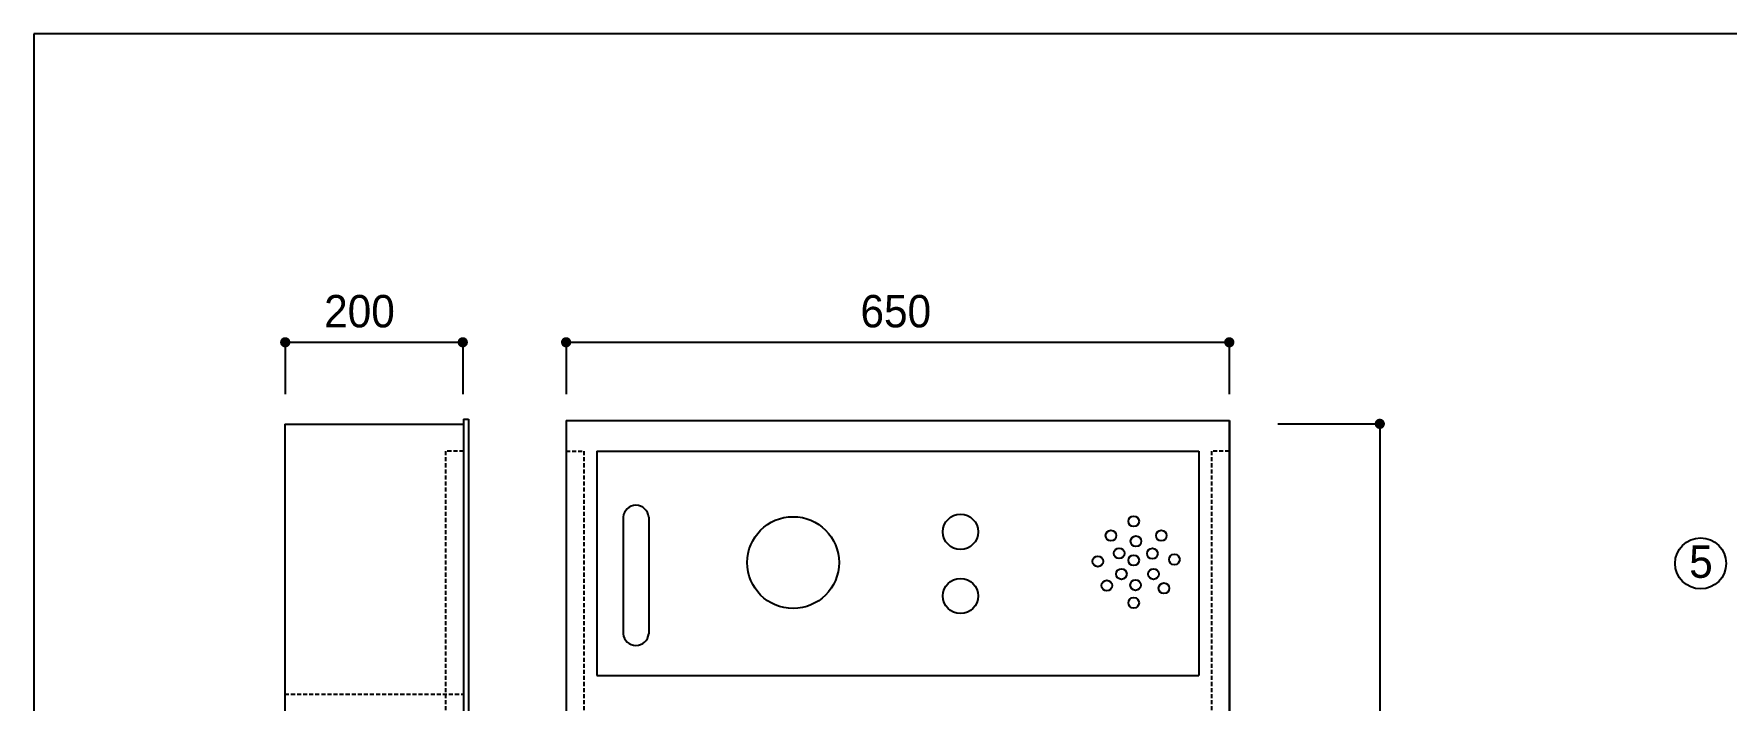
# Model space of a CAD drawing. Header units: millimetres. Extents: x 0 to 42050, y 0 to 29700.
# Drawn here: x 6389 to 11613, y 20224 to 22281 of the extents above; entities that cross this region are included whole.
import ezdxf
from ezdxf.enums import TextEntityAlignment as Align

# ---------------------------------------------------------------- set-up
doc = ezdxf.new("R2010")
doc.units = ezdxf.units.MM
doc.header["$LTSCALE"] = 50
doc.linetypes.add('HIDDEN', pattern=[0.375, 0.25, -0.125])
for name, color, linetype in [('DIM', 7, 'Continuous'), ('FONT', 3, 'Continuous'), ('FORM', 4, 'Continuous'), ('PIPE', 3, 'Continuous'), ('PV-451', 7, 'Continuous')]:
    doc.layers.add(name, color=color, linetype=linetype)
doc.styles.add('돋움', font='')
doc.styles.get('돋움').set_extended_font_data('Dotum')

msp = doc.modelspace()

# ---------------------------------------------------------------- linework, layer by layer
at = {"layer": 'DIM'}
for p, q in [((7165, 21328.9), (7165, 21168.6)), ((7165, 21328.9), (7713.1, 21328.9)), ((7713.1, 21328.9), (7713.1, 21168.6)), ((8032.1, 21328.9), (8032.1, 21168.6)), ((8032.1, 21328.9), (10079.4, 21328.9)), ((10079.4, 21328.9), (10079.4, 21168.6)), ((10229, 21077.2), (10544, 21077.2)), ((10544, 21077.2), (10544, 16800.6))]:
    msp.add_line(p, q, dxfattribs=at)
at = {"layer": 'DIM', "const_width": 15.8}
for points in [[(7157.1, 21328.9, 1), (7172.9, 21328.9, 1)], [(7705.2, 21328.9, 1), (7721, 21328.9, 1)], [(8024.3, 21328.9, 1), (8040, 21328.9, 1)], [(10071.5, 21328.9, 1), (10087.3, 21328.9, 1)], [(10536.1, 21077.2, 1), (10551.9, 21077.2, 1)]]:
    msp.add_lwpolyline(points, format="xyb", close=True, dxfattribs=at)
at = {"layer": 'DIM'}
msp.add_circle((11534.6, 20646.3), 78.8, dxfattribs=at)
at = {"layer": 'FORM'}
for p, q in [((14888.9, 22281), (6388.9, 22281)), ((6388.9, 22281), (6388.9, 10141.3))]:
    msp.add_line(p, q, dxfattribs=at)
at = {"layer": 'PIPE'}
for p, q in [((7164, 21076.2), (7164, 20145.1)), ((7164, 21076.2), (7715.3, 21076.2)), ((7715.3, 21092), (7715.3, 17261.5)), ((7715.3, 21092), (7731, 21092)), ((7731, 21092), (7731, 17261.5)), ((8032.1, 21087.4), (8032.1, 17260.2)), ((8032.1, 21087.4), (10079.6, 21087.4)), ((10079.4, 21087.4), (10079.4, 17260.2)), ((10079.6, 21087.4), (10079.6, 17260.2)), ((8126.6, 20992.9), (9985.1, 20992.9)), ((8126.6, 20992.9), (8126.6, 20299.9)), ((9985.1, 20992.9), (9985.1, 20299.9)), ((8208.2, 20789.5), (8208.2, 20429)), ((8287.2, 20789.5), (8287.2, 20429)), ((8126.6, 20299.9), (9985.1, 20299.9))]:
    msp.add_line(p, q, dxfattribs=at)
at = {"layer": 'PIPE', "linetype": 'HIDDEN'}
msp.add_line((7164, 20243.2), (7715.3, 20243.2), dxfattribs=at)
at = {"layer": 'PIPE'}
for centre, radius in [((9249.6, 20743.9), 54.4), ((8732.9, 20648.8), 141.7), ((9714.1, 20732.3), 16.4), ((9784.4, 20776.3), 16.4), ((9869.6, 20732.3), 16.4), ((9739.4, 20677.5), 16.4), ((9791.3, 20714.8), 16.4), ((9842, 20676.7), 16.4), ((9673.8, 20652.6), 16.4), ((9784.4, 20655.9), 16.4), ((9909.9, 20658.4), 16.4), ((9249.6, 20545.9), 54.4), ((9701.4, 20577.9), 16.4), ((9746.4, 20613.6), 16.4), ((9790.1, 20579.5), 16.4), ((9845.4, 20613.6), 16.4), ((9877.7, 20569.6), 16.4), ((9784.4, 20524.7), 16.4)]:
    msp.add_circle(centre, radius, dxfattribs=at)
for centre, start, end in [((8247.7, 20786.1), 5.0382, 174.9618), ((8247.7, 20432.4), 185.0382, 354.9618)]:
    msp.add_arc(centre, 39.6, start, end, dxfattribs=at)
at = {"layer": 'PV-451', "linetype": 'HIDDEN'}
for p, q in [((7660.1, 20992.9), (7660.1, 17354.7)), ((7715.3, 20992.9), (7660.1, 20992.9)), ((8032.1, 20992.9), (8087.3, 20992.9)), ((8087.3, 20992.9), (8087.3, 17354.7)), ((10024.3, 20992.9), (10024.3, 17354.7)), ((10079.4, 20992.9), (10024.3, 20992.9)), ((10079.4, 20992.9), (10079.4, 17354.7))]:
    msp.add_line(p, q, dxfattribs=at)

# ---------------------------------------------------------------- texts
at = {"layer": 'FONT', "style": '돋움'}
for s, p in [('200', (7285.1, 21375)), ('650', (8940.8, 21375))]:
    msp.add_text(s, height=100, dxfattribs=at).set_placement(p)
msp.add_text('5', height=100, dxfattribs=at).set_placement((11535.6, 20601.9), align=Align.CENTER)

doc.saveas('drawing.dxf')
